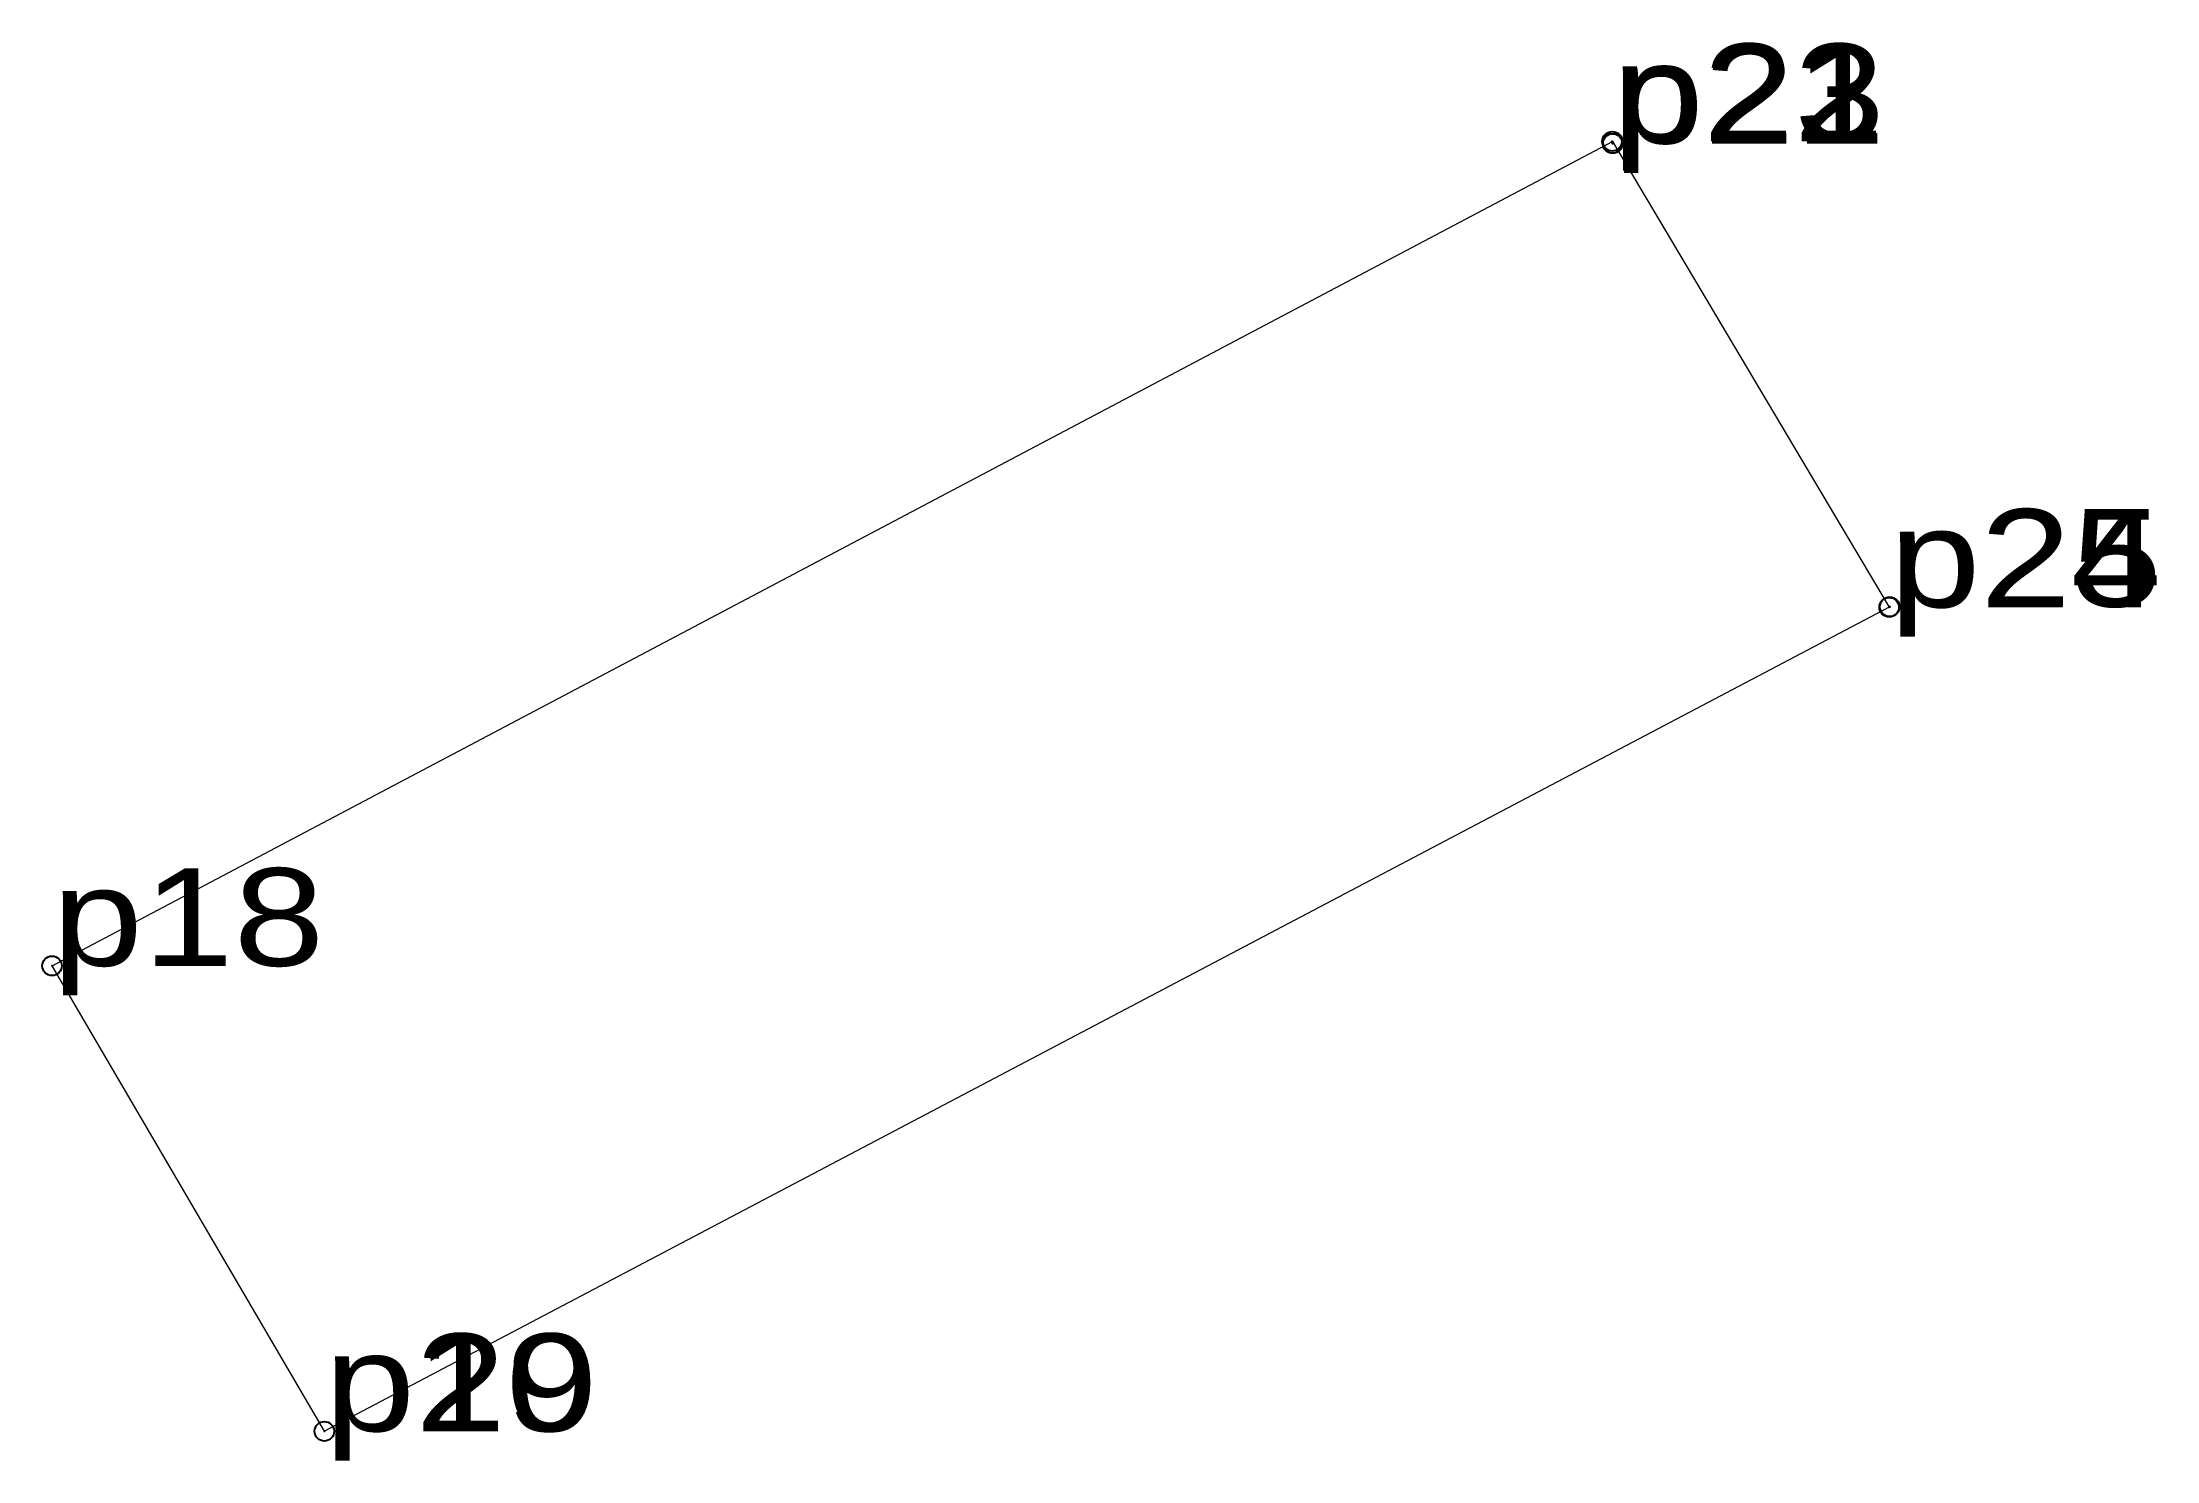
# Model space of a CAD drawing. Header units: metres. Extents: x 536531 to 536569.9, y 1836779.5 to 1836805.7.
import ezdxf

# ---------------------------------------------------------------- set-up
doc = ezdxf.new("R2010")
doc.units = ezdxf.units.M
doc.header["$LTSCALE"] = 0.72
doc.header["$PDMODE"] = 32
doc.header["$PDSIZE"] = 0.36
doc.layers.add('10', color=7, linetype='Continuous', lineweight=13)
doc.layers.add('12', color=7, linetype='Continuous')
doc.layers.add('7', color=7, linetype='Continuous')

msp = doc.modelspace()

# ---------------------------------------------------------------- linework, layer by layer
at = {"layer": '10'}
msp.add_lwpolyline([(536531.14, 1836788.65), (536559.91, 1836803.85), (536565.01, 1836795.26), (536536.16, 1836780.07)], close=True, dxfattribs=at)
at = {"layer": '7'}
for p in [(536559.9, 1836803.85), (536559.91, 1836803.85), (536559.91, 1836803.81), (536565.01, 1836795.26), (536565.02, 1836795.27), (536531.14, 1836788.65), (536536.16, 1836780.07)]:
    msp.add_point(p, dxfattribs=at)

# ---------------------------------------------------------------- texts
at = {"layer": '12', "width": 1.25}
for s, p in [('p22', (536559.9, 1836803.85)), ('p23', (536559.91, 1836803.85)), ('p21', (536559.92, 1836803.81)), ('p24', (536565.01, 1836795.26)), ('p25', (536565.02, 1836795.27)), ('p18', (536531.14, 1836788.65)), ('p19', (536536.16, 1836780.07)), ('p20', (536536.16, 1836780.07))]:
    msp.add_text(s, height=1.8, dxfattribs=at).set_placement(p)

doc.saveas('drawing.dxf')
